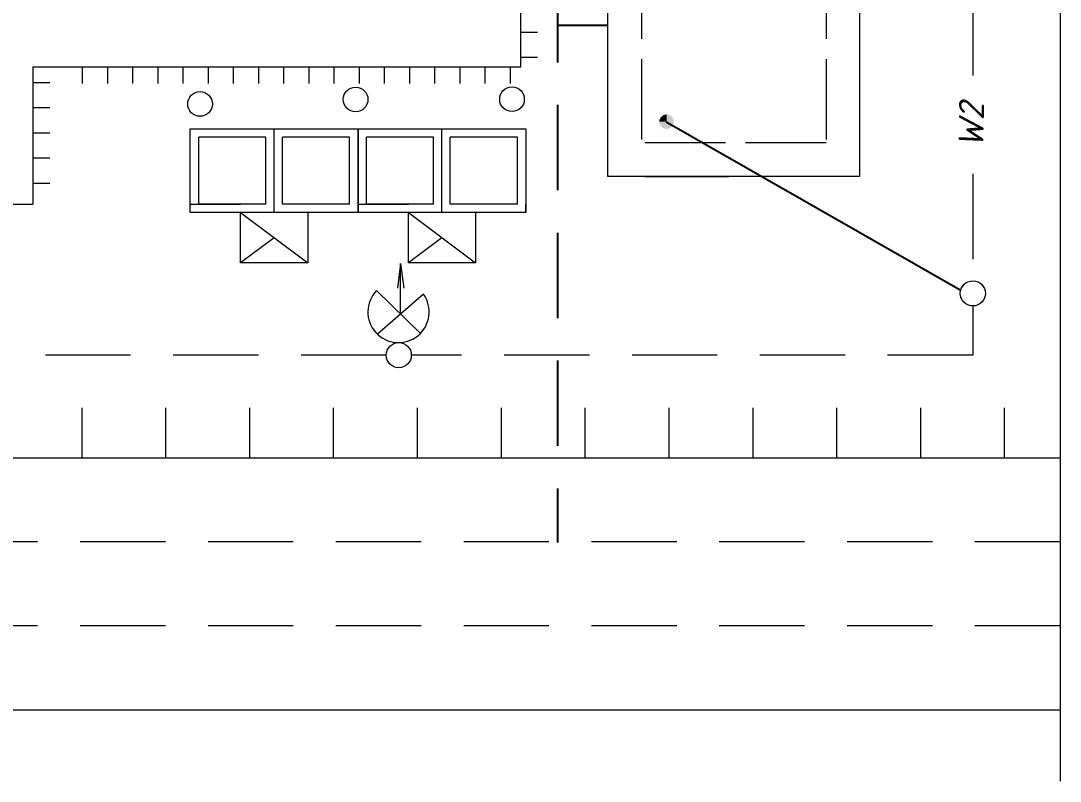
# Model space of a CAD drawing. Header units: millimetres. Extents: x 27137 to 30937, y -4667 to -569.
# Drawn here: x 28989.4 to 29051.4, y -2670.4 to -2625.1 of the extents above; entities that cross this region are included whole.
import ezdxf

# ---------------------------------------------------------------- set-up
doc = ezdxf.new("R2010")
doc.units = ezdxf.units.MM
doc.header["$LTSCALE"] = 0.4
doc.linetypes.add('ACAD_ISO02W100', pattern=[15, 12, -3])
doc.linetypes.add('штриховаяX2', pattern=[38.1, 25.4, -12.7])
doc.styles.add('Isocpeur', font='isocpeui.ttf', dxfattribs={"height": 2.5})

msp = doc.modelspace()

# ---------------------------------------------------------------- hatches: boundary and pattern name
at = {"lineweight": 15}
h = msp.add_hatch(color=256, dxfattribs=at)
h.dxf.hatch_style = 1
h.paths.add_polyline_path([(29027.4522, -2631.1115), (29027.8847, -2631.1115), (29028.3173, -2631.1115, -1)])
h.paths.add_polyline_path([(29027.8847, -2630.6789, -0.4142136), (29028.3173, -2631.1115), (29027.8847, -2631.1115)])
h = msp.add_hatch(color=256, dxfattribs=at)
h.dxf.hatch_style = 1
h.paths.add_polyline_path([(29027.8847, -2630.6789), (29027.8847, -2631.1115), (29027.4522, -2631.1115, -0.4142136)])

# ---------------------------------------------------------------- linework, layer by layer
at = {"linetype": 'штриховаяX2', "ltscale": 0.5}
msp.add_line((29021.3754, -2531.0555), (29021.3754, -2656.1993), dxfattribs=at)
at = {"lineweight": 15}
for p, q in [((29051.3515, -2586.4384), (29051.3499, -2666.162)), ((29024.392, -2634.376), (29024.392, -2589.376)), ((29039.392, -2589.376), (29039.392, -2634.376)), ((29039.392, -2589.376), (29039.392, -2634.376)), ((29020.1898, -2625.7909), (29019.1898, -2625.7909)), ((29020.1898, -2625.7909), (29019.1898, -2625.7909)), ((29020.1898, -2625.7909), (29019.1898, -2625.7909)), ((29020.1898, -2625.7909), (29019.1898, -2625.7909)), ((29020.1898, -2625.7909), (29019.1898, -2625.7909)), ((29020.1898, -2625.7909), (29019.1898, -2625.7909)), ((29020.1898, -2625.7909), (29019.1898, -2625.7909)), ((29020.1898, -2625.7909), (29019.1898, -2625.7909)), ((29020.1898, -2625.7909), (29019.1898, -2625.7909)), ((29020.1898, -2625.7909), (29019.1898, -2625.7909)), ((29020.1898, -2625.7909), (29019.1898, -2625.7909)), ((28990.1105, -2627.8355), (28990.1105, -2636.0328)), ((28990.1105, -2627.8355), (29019.1906, -2627.8355)), ((28993.0537, -2627.8355), (28993.0537, -2628.8355)), ((28993.0537, -2627.8355), (28993.0537, -2628.8355)), ((28994.5537, -2627.8355), (28994.5537, -2628.8355)), ((28994.5537, -2627.8355), (28994.5537, -2628.8355)), ((28996.0537, -2627.8355), (28996.0537, -2628.8355)), ((28996.0537, -2627.8355), (28996.0537, -2628.8355)), ((28996.0537, -2627.8355), (28996.0537, -2628.8355)), ((28996.0537, -2627.8355), (28996.0537, -2628.8355)), ((28997.5537, -2627.8355), (28997.5537, -2628.8355)), ((28997.5537, -2627.8355), (28997.5537, -2628.8355)), ((28999.0537, -2627.8355), (28999.0537, -2628.8355)), ((28999.0537, -2627.8355), (28999.0537, -2628.8355)), ((28999.0537, -2627.8355), (28999.0537, -2628.8355)), ((28999.0537, -2627.8355), (28999.0537, -2628.8355)), ((29000.5537, -2627.8355), (29000.5537, -2628.8355)), ((29000.5537, -2627.8355), (29000.5537, -2628.8355)), ((29002.0537, -2627.8355), (29002.0537, -2628.8355)), ((29002.0537, -2627.8355), (29002.0537, -2628.8355)), ((29002.0537, -2627.8355), (29002.0537, -2628.8355)), ((29002.0537, -2627.8355), (29002.0537, -2628.8355)), ((29003.5537, -2627.8355), (29003.5537, -2628.8355)), ((29003.5537, -2627.8355), (29003.5537, -2628.8355)), ((29005.0537, -2627.8355), (29005.0537, -2628.8355)), ((29005.0537, -2627.8355), (29005.0537, -2628.8355)), ((29005.0537, -2627.8355), (29005.0537, -2628.8355)), ((29005.0537, -2627.8355), (29005.0537, -2628.8355)), ((29006.5537, -2627.8355), (29006.5537, -2628.8355)), ((29006.5537, -2627.8355), (29006.5537, -2628.8355)), ((29008.0537, -2627.8355), (29008.0537, -2628.8355)), ((29008.0537, -2627.8355), (29008.0537, -2628.8355)), ((29008.0537, -2627.8355), (29008.0537, -2628.8355)), ((29008.0537, -2627.8355), (29008.0537, -2628.8355)), ((29009.5537, -2627.8355), (29009.5537, -2628.8355)), ((29009.5537, -2627.8355), (29009.5537, -2628.8355)), ((29011.0537, -2627.8355), (29011.0537, -2628.8355)), ((29011.0537, -2627.8355), (29011.0537, -2628.8355)), ((29011.0537, -2627.8355), (29011.0537, -2628.8355)), ((29011.0537, -2627.8355), (29011.0537, -2628.8355)), ((29012.5537, -2627.8355), (29012.5537, -2628.8355)), ((29012.5537, -2627.8355), (29012.5537, -2628.8355)), ((29014.0537, -2627.8355), (29014.0537, -2628.8355)), ((29014.0537, -2627.8355), (29014.0537, -2628.8355)), ((29014.0537, -2627.8355), (29014.0537, -2628.8355)), ((29014.0537, -2627.8355), (29014.0537, -2628.8355)), ((29014.0537, -2627.8355), (29014.0537, -2628.8355)), ((29014.0537, -2627.8355), (29014.0537, -2628.8355)), ((29015.5537, -2627.8355), (29015.5537, -2628.8355)), ((29015.5537, -2627.8355), (29015.5537, -2628.8355)), ((29015.5537, -2627.8355), (29015.5537, -2628.8355)), ((29015.5537, -2627.8355), (29015.5537, -2628.8355)), ((29017.0537, -2627.8355), (29017.0537, -2628.8355)), ((29017.0537, -2627.8355), (29017.0537, -2628.8355)), ((29017.0537, -2627.8355), (29017.0537, -2628.8355)), ((29017.0537, -2627.8355), (29017.0537, -2628.8355)), ((29017.0537, -2627.8355), (29017.0537, -2628.8355)), ((29017.0537, -2627.8355), (29017.0537, -2628.8355)), ((29018.5537, -2627.8355), (29018.5537, -2628.8355)), ((29018.5537, -2627.8355), (29018.5537, -2628.8355)), ((29020.1898, -2627.2909), (29019.1898, -2627.2909)), ((29020.1898, -2627.2909), (29019.1898, -2627.2909)), ((29020.1898, -2627.2909), (29019.1898, -2627.2909)), ((29020.1898, -2627.2909), (29019.1898, -2627.2909)), ((29020.1898, -2627.2909), (29019.1898, -2627.2909)), ((29020.1898, -2627.2909), (29019.1898, -2627.2909)), ((29020.1898, -2627.2909), (29019.1898, -2627.2909)), ((29020.1898, -2627.2909), (29019.1898, -2627.2909)), ((29020.1898, -2627.2909), (29019.1898, -2627.2909)), ((29020.1898, -2627.2909), (29019.1898, -2627.2909)), ((29020.1898, -2627.2909), (29019.1898, -2627.2909)), ((29020.1898, -2627.2909), (29019.1898, -2627.2909)), ((29020.1898, -2627.2909), (29019.1898, -2627.2909)), ((28991.1105, -2628.7909), (28990.1105, -2628.7909)), ((28991.1105, -2628.7909), (28990.1105, -2628.7909)), ((28991.1105, -2628.7909), (28990.1105, -2628.7909)), ((28991.1105, -2628.7909), (28990.1105, -2628.7909)), ((28991.1105, -2628.7909), (28990.1105, -2628.7909)), ((28991.1105, -2628.7909), (28990.1105, -2628.7909)), ((28991.1105, -2628.7909), (28990.1105, -2628.7909)), ((28991.1105, -2628.7909), (28990.1105, -2628.7909)), ((28991.1105, -2628.7909), (28990.1105, -2628.7909)), ((28991.1105, -2628.7909), (28990.1105, -2628.7909)), ((28991.1105, -2628.7909), (28990.1105, -2628.7909)), ((28991.1105, -2628.7909), (28990.1105, -2628.7909)), ((28991.1105, -2628.7909), (28990.1105, -2628.7909)), ((28991.1105, -2628.7909), (28990.1105, -2628.7909)), ((28991.1105, -2628.7909), (28990.1105, -2628.7909)), ((28991.1105, -2628.7909), (28990.1105, -2628.7909)), ((28991.1105, -2628.7909), (28990.1105, -2628.7909)), ((28991.1105, -2628.7909), (28990.1105, -2628.7909)), ((28991.1105, -2628.7909), (28990.1105, -2628.7909)), ((28991.1105, -2628.7909), (28990.1105, -2628.7909)), ((28991.1105, -2628.7909), (28990.1105, -2628.7909)), ((28991.1105, -2628.7909), (28990.1105, -2628.7909)), ((28991.1105, -2628.7909), (28990.1105, -2628.7909)), ((28991.1105, -2628.7909), (28990.1105, -2628.7909)), ((28991.1105, -2628.7909), (28990.1105, -2628.7909)), ((28991.1105, -2628.7909), (28990.1105, -2628.7909)), ((28991.1105, -2628.7909), (28990.1105, -2628.7909)), ((28991.1105, -2628.7909), (28990.1105, -2628.7909)), ((28991.1105, -2628.7909), (28990.1105, -2628.7909)), ((28991.1105, -2628.7909), (28990.1105, -2628.7909)), ((28991.1105, -2628.7909), (28990.1105, -2628.7909)), ((28991.1105, -2628.7909), (28990.1105, -2628.7909)), ((28991.1105, -2628.7909), (28990.1105, -2628.7909)), ((28991.1105, -2630.2909), (28990.1105, -2630.2909)), ((28991.1105, -2630.2909), (28990.1105, -2630.2909)), ((28991.1105, -2630.2909), (28990.1105, -2630.2909)), ((28991.1105, -2630.2909), (28990.1105, -2630.2909)), ((28991.1105, -2630.2909), (28990.1105, -2630.2909)), ((28991.1105, -2630.2909), (28990.1105, -2630.2909)), ((28991.1105, -2630.2909), (28990.1105, -2630.2909)), ((28991.1105, -2630.2909), (28990.1105, -2630.2909)), ((28991.1105, -2630.2909), (28990.1105, -2630.2909)), ((28991.1105, -2630.2909), (28990.1105, -2630.2909)), ((28991.1105, -2630.2909), (28990.1105, -2630.2909)), ((28991.1105, -2630.2909), (28990.1105, -2630.2909)), ((28991.1105, -2630.2909), (28990.1105, -2630.2909)), ((28991.1105, -2630.2909), (28990.1105, -2630.2909)), ((28991.1105, -2630.2909), (28990.1105, -2630.2909)), ((28991.1105, -2630.2909), (28990.1105, -2630.2909)), ((28991.1105, -2630.2909), (28990.1105, -2630.2909)), ((28991.1105, -2630.2909), (28990.1105, -2630.2909)), ((28991.1105, -2630.2909), (28990.1105, -2630.2909)), ((28991.1105, -2630.2909), (28990.1105, -2630.2909)), ((28991.1105, -2630.2909), (28990.1105, -2630.2909)), ((28991.1105, -2630.2909), (28990.1105, -2630.2909)), ((28991.1105, -2630.2909), (28990.1105, -2630.2909)), ((28991.1105, -2630.2909), (28990.1105, -2630.2909)), ((28991.1105, -2630.2909), (28990.1105, -2630.2909)), ((28991.1105, -2630.2909), (28990.1105, -2630.2909)), ((28991.1105, -2630.2909), (28990.1105, -2630.2909)), ((28991.1105, -2630.2909), (28990.1105, -2630.2909)), ((28991.1105, -2630.2909), (28990.1105, -2630.2909)), ((28991.1105, -2630.2909), (28990.1105, -2630.2909)), ((28991.1105, -2630.2909), (28990.1105, -2630.2909)), ((28991.1105, -2630.2909), (28990.1105, -2630.2909)), ((28991.1105, -2630.2909), (28990.1105, -2630.2909)), ((28991.1105, -2630.2909), (28990.1105, -2630.2909)), ((28991.1105, -2630.2909), (28990.1105, -2630.2909)), ((28991.1105, -2630.2909), (28990.1105, -2630.2909)), ((28991.1105, -2630.2909), (28990.1105, -2630.2909)), ((28991.1105, -2630.2909), (28990.1105, -2630.2909)), ((28991.1105, -2630.2909), (28990.1105, -2630.2909)), ((28991.1105, -2630.2909), (28990.1105, -2630.2909)), ((28991.1105, -2630.2909), (28990.1105, -2630.2909)), ((28999.4932, -2636.5328), (28999.4932, -2631.5328)), ((28999.4932, -2631.5328), (29009.4932, -2631.5328)), ((29004.4932, -2636.5328), (29004.4932, -2631.5328)), ((29009.4932, -2631.5328), (29009.4932, -2636.5328)), ((29009.4932, -2636.5328), (29009.4932, -2631.5328)), ((29009.4932, -2631.5328), (29019.4932, -2631.5328)), ((29014.4932, -2636.5328), (29014.4932, -2631.5328)), ((29019.4932, -2631.5328), (29019.4932, -2636.5328)), ((28991.1105, -2631.7909), (28990.1105, -2631.7909)), ((28991.1105, -2631.7909), (28990.1105, -2631.7909)), ((28991.1105, -2631.7909), (28990.1105, -2631.7909)), ((28991.1105, -2631.7909), (28990.1105, -2631.7909)), ((28991.1105, -2631.7909), (28990.1105, -2631.7909)), ((28991.1105, -2631.7909), (28990.1105, -2631.7909)), ((28991.1105, -2631.7909), (28990.1105, -2631.7909)), ((28991.1105, -2631.7909), (28990.1105, -2631.7909)), ((28991.1105, -2631.7909), (28990.1105, -2631.7909)), ((28991.1105, -2631.7909), (28990.1105, -2631.7909)), ((28991.1105, -2631.7909), (28990.1105, -2631.7909)), ((28991.1105, -2631.7909), (28990.1105, -2631.7909)), ((28991.1105, -2631.7909), (28990.1105, -2631.7909)), ((28991.1105, -2631.7909), (28990.1105, -2631.7909)), ((28991.1105, -2631.7909), (28990.1105, -2631.7909)), ((28991.1105, -2631.7909), (28990.1105, -2631.7909)), ((28991.1105, -2631.7909), (28990.1105, -2631.7909)), ((28991.1105, -2631.7909), (28990.1105, -2631.7909)), ((28991.1105, -2631.7909), (28990.1105, -2631.7909)), ((28991.1105, -2631.7909), (28990.1105, -2631.7909)), ((28991.1105, -2631.7909), (28990.1105, -2631.7909)), ((28991.1105, -2631.7909), (28990.1105, -2631.7909)), ((28991.1105, -2631.7909), (28990.1105, -2631.7909)), ((28991.1105, -2631.7909), (28990.1105, -2631.7909)), ((28991.1105, -2631.7909), (28990.1105, -2631.7909)), ((28991.1105, -2631.7909), (28990.1105, -2631.7909)), ((28991.1105, -2631.7909), (28990.1105, -2631.7909)), ((28991.1105, -2631.7909), (28990.1105, -2631.7909)), ((28991.1105, -2631.7909), (28990.1105, -2631.7909)), ((28991.1105, -2631.7909), (28990.1105, -2631.7909)), ((28991.1105, -2631.7909), (28990.1105, -2631.7909)), ((28991.1105, -2631.7909), (28990.1105, -2631.7909)), ((28991.1105, -2631.7909), (28990.1105, -2631.7909)), ((28991.1105, -2631.7909), (28990.1105, -2631.7909)), ((28991.1105, -2631.7909), (28990.1105, -2631.7909)), ((28991.1105, -2631.7909), (28990.1105, -2631.7909)), ((28991.1105, -2631.7909), (28990.1105, -2631.7909)), ((28991.1105, -2631.7909), (28990.1105, -2631.7909)), ((28991.1105, -2631.7909), (28990.1105, -2631.7909)), ((28991.1105, -2631.7909), (28990.1105, -2631.7909)), ((28991.1105, -2631.7909), (28990.1105, -2631.7909)), ((28991.1105, -2631.7909), (28990.1105, -2631.7909)), ((28991.1105, -2631.7909), (28990.1105, -2631.7909)), ((28991.1105, -2631.7909), (28990.1105, -2631.7909)), ((28991.1105, -2631.7909), (28990.1105, -2631.7909)), ((28991.1105, -2631.7909), (28990.1105, -2631.7909)), ((28991.1105, -2631.7909), (28990.1105, -2631.7909)), ((28991.1105, -2631.7909), (28990.1105, -2631.7909)), ((28991.1105, -2631.7909), (28990.1105, -2631.7909)), ((28991.1105, -2631.7909), (28990.1105, -2631.7909)), ((28991.1105, -2631.7909), (28990.1105, -2631.7909)), ((28991.1105, -2631.7909), (28990.1105, -2631.7909)), ((28991.1105, -2631.7909), (28990.1105, -2631.7909)), ((28991.1105, -2631.7909), (28990.1105, -2631.7909)), ((28991.1105, -2631.7909), (28990.1105, -2631.7909)), ((28991.1105, -2631.7909), (28990.1105, -2631.7909)), ((28991.1105, -2631.7909), (28990.1105, -2631.7909)), ((28991.1105, -2631.7909), (28990.1105, -2631.7909)), ((28991.1105, -2631.7909), (28990.1105, -2631.7909)), ((28991.1105, -2631.7909), (28990.1105, -2631.7909)), ((28999.9932, -2636.0328), (28999.9932, -2632.0328)), ((29003.9932, -2632.0328), (28999.9932, -2632.0328)), ((29003.9932, -2636.0328), (29003.9932, -2632.0328)), ((29004.9932, -2636.0328), (29004.9932, -2632.0328)), ((29008.9932, -2632.0328), (29004.9932, -2632.0328)), ((29008.9932, -2636.0328), (29008.9932, -2632.0328)), ((29009.9932, -2636.0328), (29009.9932, -2632.0328)), ((29013.9932, -2632.0328), (29009.9932, -2632.0328)), ((29013.9932, -2636.0328), (29013.9932, -2632.0328)), ((29014.9932, -2636.0328), (29014.9932, -2632.0328)), ((29018.9932, -2632.0328), (29014.9932, -2632.0328)), ((29018.9932, -2636.0328), (29018.9932, -2632.0328)), ((28991.1105, -2633.2909), (28990.1105, -2633.2909)), ((28991.1105, -2633.2909), (28990.1105, -2633.2909)), ((28991.1105, -2633.2909), (28990.1105, -2633.2909)), ((28991.1105, -2633.2909), (28990.1105, -2633.2909)), ((28991.1105, -2633.2909), (28990.1105, -2633.2909)), ((28991.1105, -2633.2909), (28990.1105, -2633.2909)), ((28991.1105, -2633.2909), (28990.1105, -2633.2909)), ((28991.1105, -2633.2909), (28990.1105, -2633.2909)), ((28991.1105, -2633.2909), (28990.1105, -2633.2909)), ((28991.1105, -2633.2909), (28990.1105, -2633.2909)), ((28991.1105, -2633.2909), (28990.1105, -2633.2909)), ((28991.1105, -2633.2909), (28990.1105, -2633.2909)), ((28991.1105, -2633.2909), (28990.1105, -2633.2909)), ((28991.1105, -2633.2909), (28990.1105, -2633.2909)), ((28991.1105, -2633.2909), (28990.1105, -2633.2909)), ((28991.1105, -2633.2909), (28990.1105, -2633.2909)), ((28991.1105, -2633.2909), (28990.1105, -2633.2909)), ((28991.1105, -2633.2909), (28990.1105, -2633.2909)), ((28991.1105, -2633.2909), (28990.1105, -2633.2909)), ((28991.1105, -2633.2909), (28990.1105, -2633.2909)), ((28991.1105, -2633.2909), (28990.1105, -2633.2909)), ((28991.1105, -2633.2909), (28990.1105, -2633.2909)), ((28991.1105, -2633.2909), (28990.1105, -2633.2909)), ((28991.1105, -2633.2909), (28990.1105, -2633.2909)), ((28991.1105, -2633.2909), (28990.1105, -2633.2909)), ((28991.1105, -2633.2909), (28990.1105, -2633.2909)), ((28991.1105, -2633.2909), (28990.1105, -2633.2909)), ((29039.392, -2634.376), (29024.392, -2634.376)), ((29039.392, -2634.376), (29024.392, -2634.376)), ((29026.5987, -2634.376), (29031.5987, -2634.376)), ((29026.5987, -2634.376), (29031.5987, -2634.376)), ((28991.1105, -2634.7909), (28990.1105, -2634.7909)), ((28991.1105, -2634.7909), (28990.1105, -2634.7909)), ((28991.1105, -2634.7909), (28990.1105, -2634.7909)), ((28991.1105, -2634.7909), (28990.1105, -2634.7909)), ((28991.1105, -2634.7909), (28990.1105, -2634.7909)), ((28991.1105, -2634.7909), (28990.1105, -2634.7909)), ((28991.1105, -2634.7909), (28990.1105, -2634.7909)), ((28991.1105, -2634.7909), (28990.1105, -2634.7909)), ((28991.1105, -2634.7909), (28990.1105, -2634.7909)), ((28991.1105, -2634.7909), (28990.1105, -2634.7909)), ((28991.1105, -2634.7909), (28990.1105, -2634.7909)), ((28991.1105, -2634.7909), (28990.1105, -2634.7909)), ((28991.1105, -2634.7909), (28990.1105, -2634.7909)), ((28991.1105, -2634.7909), (28990.1105, -2634.7909)), ((28991.1105, -2634.7909), (28990.1105, -2634.7909)), ((28991.1105, -2634.7909), (28990.1105, -2634.7909)), ((28991.1105, -2634.7909), (28990.1105, -2634.7909)), ((28991.1105, -2634.7909), (28990.1105, -2634.7909)), ((28991.1105, -2634.7909), (28990.1105, -2634.7909)), ((28952.6105, -2636.0328), (28990.1105, -2636.0328)), ((28999.4932, -2636.0328), (29002.4932, -2636.0328)), ((29009.4932, -2636.5328), (28999.4932, -2636.5328)), ((29003.9932, -2636.0328), (28999.9932, -2636.0328)), ((29002.4932, -2639.5328), (29002.4932, -2636.5328)), ((29002.4932, -2636.5328), (29006.4932, -2639.5328)), ((29009.4932, -2636.5328), (29004.4932, -2636.5328)), ((29008.9932, -2636.0328), (29004.9932, -2636.0328)), ((29006.4932, -2636.5328), (29006.4932, -2639.5328)), ((29009.4932, -2636.5328), (29008.4932, -2636.5328)), ((29009.4932, -2636.5328), (29009.4932, -2636.0328)), ((29009.4932, -2636.0328), (29012.4932, -2636.0328)), ((29019.4932, -2636.5328), (29009.4932, -2636.5328)), ((29013.9932, -2636.0328), (29009.9932, -2636.0328)), ((29012.4932, -2639.5328), (29012.4932, -2636.5328)), ((29012.4932, -2636.5328), (29016.4932, -2639.5328)), ((29019.4932, -2636.5328), (29014.4932, -2636.5328)), ((29018.9932, -2636.0328), (29014.9932, -2636.0328)), ((29016.4932, -2636.5328), (29016.4932, -2639.5328)), ((29019.4932, -2636.5328), (29018.4932, -2636.5328)), ((29019.4932, -2636.5328), (29019.4932, -2636.0328)), ((29004.4932, -2638.0328), (29002.4932, -2639.5328)), ((29014.4932, -2638.0328), (29012.4932, -2639.5328)), ((29006.4932, -2639.5328), (29002.4932, -2639.5328)), ((29016.4932, -2639.5328), (29012.4932, -2639.5328)), ((28993.0378, -2651.162), (28993.0378, -2648.162)), ((28993.0378, -2651.162), (28993.0378, -2648.162)), ((28998.0378, -2651.162), (28998.0378, -2648.162)), ((29003.0378, -2651.162), (29003.0378, -2648.162)), ((29003.0378, -2651.162), (29003.0378, -2648.162)), ((29003.0378, -2651.162), (29003.0378, -2648.162)), ((29008.0378, -2651.162), (29008.0378, -2648.162)), ((29008.0378, -2651.162), (29008.0378, -2648.162)), ((29008.0378, -2651.162), (29008.0378, -2648.162)), ((29013.0378, -2651.162), (29013.0378, -2648.162)), ((29013.0378, -2651.162), (29013.0378, -2648.162)), ((29013.0378, -2651.162), (29013.0378, -2648.162)), ((29013.0378, -2651.162), (29013.0378, -2648.162)), ((29013.0378, -2651.162), (29013.0378, -2648.162)), ((29018.0378, -2651.162), (29018.0378, -2648.162)), ((29018.0378, -2651.162), (29018.0378, -2648.162)), ((29018.0378, -2651.162), (29018.0378, -2648.162)), ((29023.0378, -2651.162), (29023.0378, -2648.162)), ((29023.0378, -2651.162), (29023.0378, -2648.162)), ((29023.0378, -2651.162), (29023.0378, -2648.162)), ((29023.0378, -2651.162), (29023.0378, -2648.162)), ((29028.0378, -2651.162), (29028.0378, -2648.162)), ((29028.0378, -2651.162), (29028.0378, -2648.162)), ((29028.0378, -2651.162), (29028.0378, -2648.162)), ((29028.0378, -2651.162), (29028.0378, -2648.162)), ((29028.0378, -2651.162), (29028.0378, -2648.162)), ((29033.0378, -2651.162), (29033.0378, -2648.162)), ((29033.0378, -2651.162), (29033.0378, -2648.162)), ((29033.0378, -2651.162), (29033.0378, -2648.162)), ((29033.0378, -2651.162), (29033.0378, -2648.162)), ((29038.0378, -2651.162), (29038.0378, -2648.162)), ((29038.0378, -2651.162), (29038.0378, -2648.162)), ((29038.0378, -2651.162), (29038.0378, -2648.162)), ((29038.0378, -2651.162), (29038.0378, -2648.162)), ((29038.0378, -2651.162), (29038.0378, -2648.162)), ((29043.0378, -2651.162), (29043.0378, -2648.162)), ((29043.0378, -2651.162), (29043.0378, -2648.162)), ((29043.0378, -2651.162), (29043.0378, -2648.162)), ((29043.0378, -2651.162), (29043.0378, -2648.162)), ((29048.0378, -2651.162), (29048.0378, -2648.162)), ((29048.0378, -2651.162), (29048.0378, -2648.162)), ((29051.3502, -2651.162), (28900.7472, -2651.162)), ((28845.2901, -2666.162), (29051.3499, -2666.162)), ((29051.3499, -2666.162), (29051.3499, -2670.4232))]:
    msp.add_line(p, q, dxfattribs=at)
at = {"linetype": 'ACAD_ISO02W100', "lineweight": 15}
for p, q in [((29026.392, -2591.376), (29026.392, -2632.376)), ((29037.392, -2591.376), (29037.392, -2632.376)), ((29037.392, -2632.376), (29026.392, -2632.376))]:
    msp.add_line(p, q, dxfattribs=at)
at = {"linetype": 'штриховаяX2', "lineweight": 15, "ltscale": 0.5}
for p, q in [((29046.1458, -2600.4207), (29046.1451, -2629.4972)), ((29046.145, -2634.2171), (29046.1448, -2640.5975)), ((29046.1448, -2642.0946), (29046.1447, -2645.0281)), ((29011.1721, -2645.0281), (28980.2673, -2645.0281)), ((29046.1447, -2645.0281), (29012.6692, -2645.0281)), ((29051.3501, -2656.162), (28977.0975, -2656.162)), ((29051.35, -2661.162), (28977.2873, -2661.162))]:
    msp.add_line(p, q, dxfattribs=at)
at = {"lineweight": 15, "ltscale": 0.5}
for p, q in [((29019.1906, -2627.8355), (29019.1902, -2602.4199)), ((29012.0304, -2639.5646), (29011.839, -2641.0309)), ((29012.0304, -2642.5756), (29012.0304, -2639.5646)), ((29012.0304, -2639.5646), (29012.2246, -2641.0345)), ((29010.5957, -2641.1777), (29013.213, -2643.7277)), ((29013.3871, -2641.3853), (29010.653, -2643.784))]:
    msp.add_line(p, q, dxfattribs=at)
at = {"ltscale": 0.5}
for p, q in [((29021.3754, -2625.3573), (29024.392, -2625.3573)), ((29045.4173, -2641.1699), (29027.8559, -2631.147))]:
    msp.add_line(p, q, dxfattribs=at)
at = {"lineweight": 15}
for centre, radius in [((29009.3482, -2629.7852), 0.7344), ((29018.6713, -2629.7711), 0.7344), ((29000.0731, -2630.054), 0.7344), ((29046.1448, -2641.3461), 0.7486), ((29011.9207, -2645.0281), 0.7486)]:
    msp.add_circle(centre, radius, dxfattribs=at)
at = {"lineweight": 15, "ltscale": 0.5}
msp.add_arc((29011.9043, -2642.4527), 1.8271, 135.74633, 35.748105, dxfattribs=at)

# ---------------------------------------------------------------- texts
at = {"linetype": 'штриховаяX2', "lineweight": 15, "insert": (29045.3179, -2629.9841), "char_height": 1.5, "attachment_point": 3, "rotation": 89.090136, "style": 'Isocpeur'}
msp.add_mtext_dynamic_manual_height_columns('W2', width=3.719358, gutter_width=12.5, heights=[0], dxfattribs=at)

doc.saveas('drawing.dxf')
